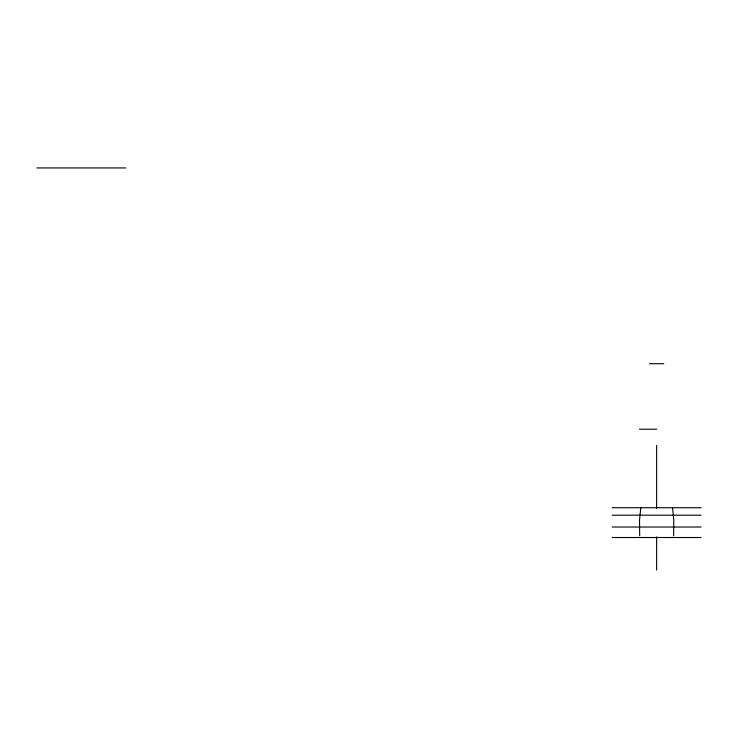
<?xml version="1.0" encoding="UTF-8"?>
<svg xmlns="http://www.w3.org/2000/svg" width="738" height="738" viewBox="0 0 738 738"><rect width="100%" height="100%" fill="white"/><g stroke="black" fill="none" stroke-linecap="round" stroke-linejoin="round"><path stroke-width="1.11" d="M673.619 535.76L673.776 519.995L672.53 507.726M640.759 507.726L639.523 519.995L639.671 535.76M36.9 167.932L125.811 167.932M649.458 363.714L663.84 363.714M639.468 429.202L656.635 429.202M612.189 507.726L701.1 507.726M612.189 515.198L701.1 515.198M612.189 527.015L701.1 527.015M612.189 537.513L701.1 537.513M656.645 445.383L656.645 508.298M656.645 536.895L656.645 570.068"/></g></svg>
